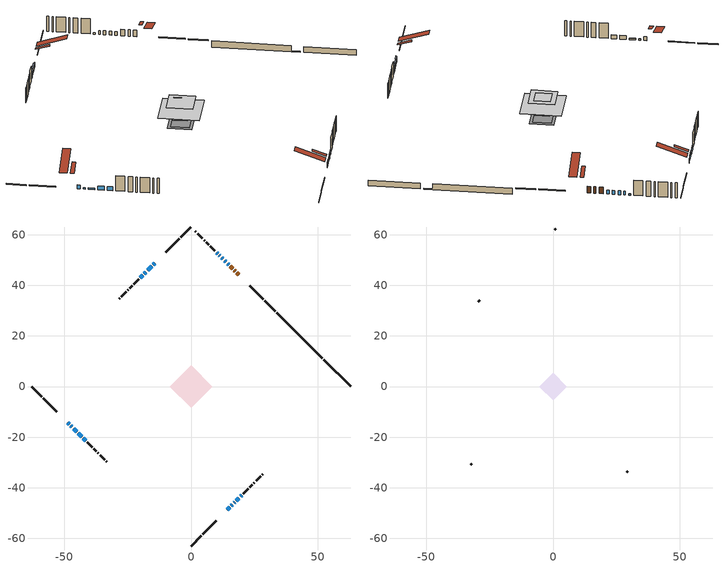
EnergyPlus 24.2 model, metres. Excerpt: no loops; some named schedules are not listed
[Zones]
conditioned space
 floor outside (Floor1 construction): -2.89,0 0,2.89 2.89,0 0,-2.89 z0.36
 floor adiabatic (AdiabaticFloorConstruction): -8.35,0 0,8.35 8.35,0 0,-8.35 z2.8
 floor foundation (Slab1 construction): -3.74,0 0,3.74 3.74,0 0,-3.74 z-1.49
 floor foundation (Slab1 construction 1): -4.86,0 0,4.86 4.86,0 0,-4.86 z-1.62
 wall outside (RimJoist1 construction): 0,-63.04 4.04,-59 / -63.04,0 -59,-4.04 / 0,63.04 -4.04,59 / 33.28,29.76 29.24,33.8 z0.36:0.66
 wall outside (RimJoist3 construction): 4.7,-58.34 10.03,-53.01 / -58.34,-4.7 -53.01,-10.03 / -4.7,58.34 -10.03,53.01 / 28.58,34.46 23.25,39.8 z0.36:0.66
 wall outside (AdiabaticWallConstruction 1): 18.88,44.16 18.17,44.87 / 17.52,45.53 17.09,45.95 / 16.44,46.6 15.6,47.44 z0.36:2.39
 wall outside (AdiabaticWallConstruction): -14.4,48.64 -14.9,48.14 / 14.94,48.1 14.44,48.61 / 13.78,49.26 13.27,49.77 / -19.09,43.95 -20.06,42.98 / -48.64,-14.4 -48.11,-14.93 / 17.03,-46.01 17.31,-45.74 / 12.62,50.43 12.11,50.93 / 11.45,51.59 11.14,51.91 / -44.51,-18.53 -43.27,-19.77 / -42.62,-20.43 -41.57,-21.48 z0.36:1.58; 14.4,-48.64 15.34,-47.7 z0.36:1.68; -15.55,47.49 -17.17,45.87 z0.36:1.73; -17.83,45.22 -18.44,44.6 z0.36:1.38; 15.99,-47.05 16.37,-46.67 z0.36:1.25; -47.46,-15.58 -47.08,-15.96 / 10.48,52.56 10.1,52.94 z0.36:0.74; -46.42,-16.62 -45.16,-17.88 z0.36:0.79; 17.96,-45.08 18.93,-44.11 / 19.59,-43.45 20.07,-42.97 z0.36:1.71
 wall outside (Wall1 construction): 20.73,-42.31 22.57,-40.47 / -40.91,-22.13 -39.07,-23.97 / -20.72,42.32 -22.56,40.48 / 9.45,53.6 7.61,55.44 z0.36:5.24
 wall outside (Wall3 construction): 23.23,-39.81 24.15,-38.89 / -38.41,-24.63 -37.49,-25.55 / -23.22,39.82 -24.14,38.9 / 6.95,56.09 6.02,57.02 z0.36:5.24
 wall outside (Wall4 construction): 24.81,-38.23 25.04,-38.01 / -36.83,-26.21 -36.6,-26.44 / -24.8,38.24 -25.03,38.02 / 5.37,57.67 5.14,57.9 z0.36:5.24
 wall outside (Wall5 construction): 25.69,-37.35 27.57,-35.47 / -35.95,-27.09 -34.07,-28.97 / -25.68,37.36 -27.56,35.48 / 4.48,58.56 2.61,60.43 z0.36:5.24
 wall outside (Wall6 construction): 28.23,-34.82 28.4,-34.64 / -33.41,-29.63 -33.24,-29.8 / -28.22,34.83 -28.39,34.65 / 1.95,61.09 1.77,61.27 z0.36:5.24
 wall foundation (FoundationWall1 construction): 63.04,0 52.48,10.56 z-1.49:0.26
 wall foundation (FoundationWall2 construction): 33.94,29.11,-1.62 33.94,29.11,0.36 50.04,13.01,0.36 50.04,13.01,-1.27 51.82,11.22,-1.27 51.82,11.22,-1.62
 window (WindowConstruction 12): -14.4,48.64 -14.9,48.14 z0.36:1.58
 window (WindowConstruction 4): 14.4,-48.64 15.34,-47.7 z0.36:1.68
 window (WindowConstruction 5): 14.94,48.1 14.44,48.61 z0.36:1.58
 window (WindowConstruction 6): -15.55,47.49 -17.17,45.87 z0.36:1.73
 window (WindowConstruction 7): -17.83,45.21 -18.44,44.6 z0.36:1.37
 window (WindowConstruction 14): 15.99,-47.05 16.37,-46.67 z0.36:1.25
 window (WindowConstruction 8): 13.78,49.26 13.27,49.77 z0.36:1.58
 window (WindowConstruction 9): -19.09,43.95 -20.06,42.98 z0.36:1.58
 window (WindowConstruction 10): -48.64,-14.4 -48.11,-14.93 z0.36:1.58
 window (WindowConstruction 13): 17.03,-46.01 17.3,-45.74 z0.36:1.58
 window (WindowConstruction 11): 12.62,50.43 12.11,50.93 z0.36:1.58
 window (WindowConstruction 15): -47.46,-15.58 -47.08,-15.96 z0.36:0.74
 window (WindowConstruction 16): -46.42,-16.62 -45.16,-17.88 z0.36:0.79
 window (WindowConstruction 17): 11.45,51.59 11.14,51.9 z0.36:1.58
 window (WindowConstruction 18): 10.48,52.56 10.1,52.94 z0.36:0.74
 window (WindowConstruction): 17.96,-45.08 18.93,-44.11 z0.36:1.71
 window (WindowConstruction 1): -44.51,-18.54 -43.27,-19.77 z0.36:1.58
 window (WindowConstruction 2): -42.62,-20.43 -41.57,-21.48 z0.36:1.58
 window (WindowConstruction 3): 19.59,-43.45 20.07,-42.97 z0.36:1.71
 door (Door): 18.88,44.17 18.17,44.87 z0.36:2.39
 door (Door 1): 17.51,45.53 17.09,45.95 z0.36:2.39
 door (Door 2): 16.44,46.61 15.6,47.44 z0.36:2.39
 ceiling adiabatic (AdiabaticFloorConstruction): 0,-8.35 8.35,0 0,8.35 -8.35,0 z2.8
 roof outside (Roof3 construction): 13.75,-49.3,5.24 10.86,-46.42,6.6 10.1,-47.17,6.6 12.99,-50.06,5.24; -49.3,-13.75,5.24 -46.42,-10.86,6.6 -47.17,-10.1,6.6 -50.06,-12.99,5.24; -13.75,49.3,5.24 -10.86,46.42,6.6 -10.1,47.17,6.6 -12.99,50.06,5.24; 19.53,43.51,5.24 16.65,40.63,6.6 17.41,39.87,6.6 20.29,42.75,5.24
attic - vented
 floor to conditioned space (Floor2 construction Reversed): -3.42,0 0,3.42 3.42,0 0,-3.42 z5.24; -5.39,0 0,5.39 5.39,0 0,-5.39 z5.24
 wall outside (Wall7 construction): 29.06,-33.98 29.52,-33.52 / -32.58,-30.46 -32.12,-30.92 / -29.05,33.99 -29.51,33.53 / 1.12,61.92 0.66,62.38 z0.36:5.24
 roof outside (Roof1 construction): 12.33,-50.71,5.24 6.11,-44.5,8.17 4.47,-46.13,8.17 10.69,-52.35,5.24; -50.71,-12.33,5.24 -44.5,-6.11,8.17 -46.13,-4.47,8.17 -52.35,-10.69,5.24; -12.33,50.71,5.24 -6.11,44.5,8.17 -4.47,46.13,8.17 -10.69,52.35,5.24; 20.95,42.09,5.24 14.73,35.88,8.17 16.37,34.24,8.17 22.59,40.45,5.24
shading: 15.55,-47.49 14.19,-48.85 14.4,-49.06 15.76,-47.7 z1.98; -17.38,45.66 -15.34,47.7 -15.55,47.91 -17.59,45.87 z2.03; -18.76,44.28 -17.5,45.54 -17.71,45.75 -18.97,44.49 z1.84; 16.7,-46.34 15.67,-47.37 15.88,-47.58 16.91,-46.56 z1.71; -20.28,42.77 -18.88,44.16 -19.09,44.37 -20.49,42.98 z1.88; -47.06,-15.98 -47.48,-15.56 -47.54,-15.63 -47.12,-16.05 z0.77; -45.14,-17.9 -46.45,-16.6 -46.49,-16.64 -45.19,-17.94 z0.82; 10.08,52.96 10.5,52.54 10.57,52.6 10.15,53.03 z0.77; 19.26,-43.78 17.64,-45.41 17.85,-45.62 19.47,-44 z2.17; 20.28,-42.76 19.38,-43.66 19.59,-43.88 20.5,-42.97 z2.01
[Building]
Building 1: Terrain=Suburbs
[Site:Location]
Saint John AP_NB: Latitude {deg}=45.32; Longitude {deg}=-65.89; Time Zone {hr}=-4; Elevation {m}=109; Keep Site Location Information=Yes
[Site:GroundTemperature:Shallow]
1.82357, -0.0370019, -0.186003, 0.696932, 4.24142, 7.7694, 10.828, 12.7655, 12.9301, 11.3543, 8.37368, 4.95392
[Site:WaterMainsTemperature]
Calculation Method=Schedule; Temperature Schedule=mains temperature schedule
[Material] Roughness=Rough; Thermal Absorptance=0.9
Name | Thickness {m} | Conductivity {W/m-K} | Density {kg/m3} | Specific Heat {J/kg-K} | Solar Absorptance | Visible Absorptance
asphalt or fiberglass shingles | 0.00635 | 0.162714 | 1121.4 | 1465.45 | 0.4 | 0.4
ceiling stud and cavity | 0.1397 | 0.0801386 | 65.682 | 1177.47 | 0.7 | 0.7
concrete 4.0 in. | 0.1016 | 1.803125 | 2242.8 | 837.4 | 0.7 | 0.7
concrete 8.0 in. | 0.2032 | 1.803125 | 2242.8 | 837.4 | 0.7 | 0.7
door material | 0.04445 | 0.0451087 | 512.64 | 1214.23 | 0.7 | 0.7
door material 1 | 0.04445 | 0.188738 | 512.64 | 1214.23 | 0.7 | 0.7
floor covering | 0.0127 | 0.0433444 | 54.468 | 1339.84 | 0.6 | 0.6
floor rigid ins; roof rigid ins; wall rigid ins | 0.051816 | 0.029427 | 32.04 | 1214.23 | 0.7 | 0.7
floor rigid ins 1; wall rigid ins 1 | 0.512978 | 0.029427 | 32.04 | 1214.23 | 0.7 | 0.7
floor stud and cavity | 0.1397 | 0.101429 | 92.3553 | 1139.71 | 0.7 | 0.7
floor stud and cavity 1 | 0.1397 | 1.75129 | 37.0049 | 1207.88 | 0.7 | 0.7
furniture material conditioned space 1 | 0.1524 | 0.115458 | 640.8 | 1214.23 | 0.6 | 0.6
gypsum board | 0.0127 | 0.160291 | 801 | 837.4 | 0.6 | 0.6
osb sheathing 0.5 in. | 0.0127 | 0.115458 | 512.64 | 1214.23 | 0.7 | 0.7
osb sheathing 0.75 in. | 0.01905 | 0.115458 | 512.64 | 1214.23 | 0.7 | 0.7
rim joist stud and cavity | 0.0508 | 0.177588 | 50.32683 | 1063.81 | 0.6 | 0.6
rim joist stud and cavity 1 | 0.0508 | 0.648972 | 50.32683 | 1063.81 | 0.6 | 0.6
roof stud and cavity | 0.2032 | 0.174114 | 78.34581 | 1123.46 | 0.7 | 0.7
slab rigid ins | 0.000517642 | 0.029427 | 32.04 | 1214.23 | 0.7 | 0.7
wall stud and cavity | 0.1397 | 0.113179 | 139.0536 | 1170.24 | 0.7 | 0.7
wall stud and cavity 1 | 0.1397 | 0.251076 | 139.0536 | 1170.24 | 0.7 | 0.7
wall stud and cavity 2 | 0.1397 | 0.128797 | 139.0536 | 1170.24 | 0.7 | 0.7
wall stud and cavity 3 | 0.1397 | 0.111119 | 139.0536 | 1170.24 | 0.7 | 0.7
wall stud and cavity 4 | 0.1397 | 0.31114 | 139.0536 | 1170.24 | 0.7 | 0.7
wall stud and cavity 5 | 0.0889 | 6.9971 | 50.32683 | 1063.81 | 0.6 | 0.6
wall stud and cavity 6 | 0.0889 | 0.380278 | 52.3479 | 1209.89 | 0.7 | 0.7
wall stud and cavity 7 | 0.0889 | 0.391764 | 83.0341 | 1211.67 | 0.7 | 0.7
wood siding | 0.0254 | 0.102417 | 544.68 | 1172.36 | 0.4 | 0.4
wood siding 1 | 0.00254 | 0.102417 | 544.68 | 1172.36 | 0.4 | 0.4
wood siding 2; wood siding 3; wood siding 4 | 0.0254 | 0.102417 | 544.68 | 1172.36 | 0.7 | 0.7
[WindowMaterial:SimpleGlazingSystem]
Name | U-Factor {W/m2-K} | Solar Heat Gain Coefficient
WindowMaterial | 2.24111 | 0.59
WindowMaterial 1 | 2.2729 | 0.5
WindowMaterial 10 | 2.75326 | 0.59
WindowMaterial 11 | 3.04398 | 0.52
WindowMaterial 12 | 3.01445 | 0.57
WindowMaterial 13 | 3.06442 | 0.52
WindowMaterial 2 | 2.31151 | 0.49
WindowMaterial 3 | 2.25189 | 0.59
WindowMaterial 4 | 2.32173 | 0.48
WindowMaterial 5 | 2.07361 | 0.59
WindowMaterial 6 | 2.322302 | 0.48
WindowMaterial 7 | 2.251327 | 0.59
WindowMaterial 8 | 2.24281 | 0.59
WindowMaterial 9 | 2.76405 | 0.62
[Construction]
AdiabaticFloorConstruction: floor stud and cavity 1, floor rigid ins 1, osb sheathing 0.75 in., floor covering
AdiabaticWallConstruction: wood siding 3, wall rigid ins 1, wall stud and cavity 6, gypsum board
AdiabaticWallConstruction 1: wood siding 4, wall rigid ins 1, wall stud and cavity 6, gypsum board
Door; Door 1: door material
Door 2: door material 1
Floor1 construction: floor stud and cavity, floor rigid ins, osb sheathing 0.75 in., floor covering
Floor2 construction Reversed: gypsum board, ceiling stud and cavity
FoundationWall1 construction; FoundationWall2 construction: concrete 8.0 in.
furniture construction conditioned space 1: furniture material conditioned space 1
PartitionWallConstruction: gypsum board, wall stud and cavity 7, gypsum board
RimJoist1 construction: wood siding 2, rim joist stud and cavity
RimJoist3 construction: wood siding 2, rim joist stud and cavity 1
Roof1 construction: asphalt or fiberglass shingles
Roof3 construction: asphalt or fiberglass shingles, roof rigid ins, osb sheathing 0.75 in., roof stud and cavity, gypsum board
Slab1 construction; Slab1 construction 1: slab rigid ins, concrete 4.0 in.
Wall1 construction: wood siding, osb sheathing 0.5 in., wall stud and cavity, gypsum board
Wall3 construction: wood siding, wall rigid ins, osb sheathing 0.5 in., wall stud and cavity 1, gypsum board
Wall4 construction: wood siding, osb sheathing 0.5 in., wall stud and cavity 2, gypsum board
Wall5 construction: wood siding, osb sheathing 0.5 in., wall stud and cavity 3, gypsum board
Wall6 construction: wood siding, wall rigid ins, osb sheathing 0.5 in., wall stud and cavity 4, gypsum board
Wall7 construction: wood siding 1, wall stud and cavity 5
WindowConstruction; WindowConstruction 3: WindowMaterial
WindowConstruction 1: WindowMaterial 1
WindowConstruction 10: WindowMaterial 8
WindowConstruction 11; WindowConstruction 4; WindowConstruction 8: WindowMaterial 3
WindowConstruction 12: WindowMaterial 9
WindowConstruction 13; WindowConstruction 14: WindowMaterial 10
WindowConstruction 15; WindowConstruction 18: WindowMaterial 11
WindowConstruction 16: WindowMaterial 12
WindowConstruction 17: WindowMaterial 13
WindowConstruction 2: WindowMaterial 2
WindowConstruction 5: WindowMaterial 4
WindowConstruction 6: WindowMaterial 5
WindowConstruction 7: WindowMaterial 6
WindowConstruction 9: WindowMaterial 7
[Zone] Multiplier=1; Part of Total Floor Area=Yes
Name | Volume {m3}
attic - vented | 38.7566
conditioned space | 547.9
[Space]
Name | Zone | Volume {m3}
attic - vented 1 | attic - vented | 38.7566
conditioned space 1 | conditioned space | 547.9
[ZoneInfiltration:EffectiveLeakageArea]
infil attic - vented 1: Zone or Space=attic - vented 1; Schedule=Always On Discrete; Effective Air Leakage Area {cm2}=2875.41; Stack Coefficient=0.000542904; Wind Coefficient=1.57428e-05
[ZoneMixing]
whole house fan mix: Zone or Space=attic - vented; Schedule=Always On Continuous; Design Flow Rate Calculation Method=Flow/Zone; Design Flow Rate {m3/s}=0; Source Zone or Space=conditioned space
[SurfaceProperty:ExposedFoundationPerimeter] Exposed Perimeter Calculation Method=TotalExposedPerimeter
Name | Total Exposed Perimeter {m}
Slab1 | 14.935
Slab1 1 | 25.298
[InternalMass] Zone or ZoneList=conditioned space; Space or SpaceList=conditioned space 1
Name | Construction | Surface Area {m2}
furniture mass conditioned space 1 | furniture construction conditioned space 1 | 92.5881
partition wall mass | PartitionWallConstruction | 231.47
[Lights]
interior lighting: Zone or ZoneList or Space or SpaceList=conditioned space 1; Schedule=interior lighting schedule; Design Level Calculation Method=LightingLevel; Lighting Level {W}=343.2; Return Air Fraction=0; Fraction Radiant=0.6; Fraction Visible=0.2; Fraction Replaceable=1
[People]
occupants: Zone or ZoneList or Space or SpaceList=conditioned space 1; Number of People Schedule=occupants schedule; Number of People Calculation Method=People; Number of People=3; Fraction Radiant=0.314171; Sensible Heat Fraction=0.56303; Activity Level Schedule=occupants activity schedule; Carbon Dioxide Generation Rate {m3/s-W}=0; Enable ASHRAE 55 Comfort Warnings=No; Mean Radiant Temperature Calculation Type=EnclosureAveraged
[ElectricEquipment] Zone or ZoneList or Space or SpaceList=conditioned space 1; Design Level Calculation Method=EquipmentLevel
Name | Schedule | Design Level {W} | Fraction Latent | Fraction Radiant | Fraction Lost
clothes dryer | clothes dryer schedule | 140.772 | 0.015 | 0.081 | 0.85
clothes washer | clothes washer schedule | 32.1985 | 0.03 | 0.162 | 0.7
cooking range | cooking range schedule | 215.147 | 0.08 | 0.432 | 0.2
dishwasher | dishwasher schedule | 66.8632 | 0.3 | 0.18 | 0.4
fridge | fridge schedule | 72.9452 | 0 | 0.6 | 0
mech vent house fan | mech vent house fan schedule | 0 | 0 | 0 | 1
mech vent house fan cfis | mech vent house fan cfis schedule | 0 | 0 | 0 | 0
misc plug loads | misc plug loads schedule | 494.7 | 0.045 | 0.513 | 0.1
whole house fan | Always On Discrete | 0 | 0 | 0 | 1
[OtherEquipment] Zone or ZoneList or Space or SpaceList=conditioned space 1; Design Level Calculation Method=EquipmentLevel
Name | Fuel Type | Schedule | Design Level {W} | Fraction Latent | Fraction Radiant | Fraction Lost
clothes dryer 1 | Electricity | clothes dryer schedule | 0 | 0.015 | 0.081 | 0.85
cooking range 1 | Electricity | cooking range schedule | 0 | 0.08 | 0.432 | 0.2
general water use latent | None | general water use schedule | 62.594 | 1 | 0 | 0
general water use sensible | None | general water use schedule | -61.6891 | 0 | 0.6 | 0
mech vent house fan latent load | None | Always On Discrete | 0 | 1 | 0 | 0
mech vent house fan sensible load | None | Always On Discrete | 0 | 0 | 0 | 0
water heater energy adjustment1 | Electricity | Always On Discrete | 0.01 | 0 | 0 | 1
[ZoneInfiltration:DesignFlowRate] Zone or ZoneList or Space or SpaceList=conditioned space 1; Schedule=Always On Discrete; Design Flow Rate Calculation Method=Flow/Zone; Design Flow Rate {m3/s}=0
infil flow; natural vent flow; whole house fan flow
[Foundation:Kiva] Initial Indoor Air Temperature {C}=18; Wall Depth Below Slab {m}=0.2032
Name | Wall Height Above Grade {m}
Foundation Kiva 1 | 0.259994
Foundation Kiva 2 | 0.359999
[Foundation:Kiva:Settings]
Soil Conductivity {W/m-K}=0.849921; Soil Density {kg/m3}=1842.3; Soil Specific Heat {J/kg-K}=418.7; Ground Solar Absorptivity=0.9; Ground Thermal Absorptivity=0.9; Ground Surface Roughness {m}=0.03; Far-Field Width {m}=40; Deep-Ground Boundary Condition=ZeroFlux; Deep-Ground Depth {m}=40; Minimum Cell Dimension {m}=0.2; Maximum Cell Growth Coefficient=3; Simulation Timestep=Timestep
[Exterior:Lights]
exterior lighting: Schedule=exterior lighting schedule; Design Level {W}=75.6
[Schedule:Constant]
Name | Hourly Value
Always On Continuous; mech vent house fan schedule; mech vent house fan cfis schedule; Always On Discrete | 1
occupants activity schedule | 117.228
fridge schedule | 0
[Schedule:Week:Daily]
interior lighting schedule Week Rule - Jan1-Jan27: interior lighting schedule day, interior lighting schedule day, interior lighting schedule day, interior lighting schedule day, interior lighting schedule day, interior lighting schedule day, interior lighting schedule day, interior lighting schedule default day, interior lighting schedule default day, interior lighting schedule default day, interior lighting schedule default day, interior lighting schedule default day
interior lighting schedule Week Rule - Jan28-Feb3: interior lighting schedule day, interior lighting schedule day, interior lighting schedule day, interior lighting schedule day, interior lighting schedule day 1, interior lighting schedule day 1, interior lighting schedule day 1, interior lighting schedule default day, interior lighting schedule default day, interior lighting schedule default day, interior lighting schedule default day, interior lighting schedule default day
interior lighting schedule Week Rule - Feb4-Feb24: interior lighting schedule day 1, interior lighting schedule day 1, interior lighting schedule day 1, interior lighting schedule day 1, interior lighting schedule day 1, interior lighting schedule day 1, interior lighting schedule day 1, interior lighting schedule default day, interior lighting schedule default day, interior lighting schedule default day, interior lighting schedule default day, interior lighting schedule default day
interior lighting schedule Week Rule - Feb25-Mar3: interior lighting schedule day 1, interior lighting schedule day 1, interior lighting schedule day 1, interior lighting schedule day 1, interior lighting schedule day 2, interior lighting schedule day 2, interior lighting schedule day 2, interior lighting schedule default day, interior lighting schedule default day, interior lighting schedule default day, interior lighting schedule default day, interior lighting schedule default day
interior lighting schedule Week Rule - Mar4-Mar31: interior lighting schedule day 2, interior lighting schedule day 2, interior lighting schedule day 2, interior lighting schedule day 2, interior lighting schedule day 2, interior lighting schedule day 2, interior lighting schedule day 2, interior lighting schedule default day, interior lighting schedule default day, interior lighting schedule default day, interior lighting schedule default day, interior lighting schedule default day
interior lighting schedule Week Rule - Apr1-Apr28: interior lighting schedule day 3, interior lighting schedule day 3, interior lighting schedule day 3, interior lighting schedule day 3, interior lighting schedule day 3, interior lighting schedule day 3, interior lighting schedule day 3, interior lighting schedule default day, interior lighting schedule default day, interior lighting schedule default day, interior lighting schedule default day, interior lighting schedule default day
interior lighting schedule Week Rule - Apr29-May5: interior lighting schedule day 3, interior lighting schedule day 3, interior lighting schedule day 4, interior lighting schedule day 4, interior lighting schedule day 4, interior lighting schedule day 4, interior lighting schedule day 4, interior lighting schedule default day, interior lighting schedule default day, interior lighting schedule default day, interior lighting schedule default day, interior lighting schedule default day
interior lighting schedule Week Rule - May6-May26: interior lighting schedule day 4, interior lighting schedule day 4, interior lighting schedule day 4, interior lighting schedule day 4, interior lighting schedule day 4, interior lighting schedule day 4, interior lighting schedule day 4, interior lighting schedule default day, interior lighting schedule default day, interior lighting schedule default day, interior lighting schedule default day, interior lighting schedule default day
interior lighting schedule Week Rule - May27-Jun2: interior lighting schedule day 4, interior lighting schedule day 4, interior lighting schedule day 4, interior lighting schedule day 4, interior lighting schedule day 4, interior lighting schedule day 5, interior lighting schedule day 5, interior lighting schedule default day, interior lighting schedule default day, interior lighting schedule default day, interior lighting schedule default day, interior lighting schedule default day
interior lighting schedule Week Rule - Jun3-Jun30: interior lighting schedule day 5, interior lighting schedule day 5, interior lighting schedule day 5, interior lighting schedule day 5, interior lighting schedule day 5, interior lighting schedule day 5, interior lighting schedule day 5, interior lighting schedule default day, interior lighting schedule default day, interior lighting schedule default day, interior lighting schedule default day, interior lighting schedule default day
interior lighting schedule Week Rule - Jul1-Jul28: interior lighting schedule day 6, interior lighting schedule day 6, interior lighting schedule day 6, interior lighting schedule day 6, interior lighting schedule day 6, interior lighting schedule day 6, interior lighting schedule day 6, interior lighting schedule default day, interior lighting schedule default day, interior lighting schedule default day, interior lighting schedule default day, interior lighting schedule default day
interior lighting schedule Week Rule - Jul29-Aug4: interior lighting schedule day 6, interior lighting schedule day 6, interior lighting schedule day 6, interior lighting schedule day 7, interior lighting schedule day 7, interior lighting schedule day 7, interior lighting schedule day 7, interior lighting schedule default day, interior lighting schedule default day, interior lighting schedule default day, interior lighting schedule default day, interior lighting schedule default day
interior lighting schedule Week Rule - Aug5-Aug25: interior lighting schedule day 7, interior lighting schedule day 7, interior lighting schedule day 7, interior lighting schedule day 7, interior lighting schedule day 7, interior lighting schedule day 7, interior lighting schedule day 7, interior lighting schedule default day, interior lighting schedule default day, interior lighting schedule default day, interior lighting schedule default day, interior lighting schedule default day
interior lighting schedule Week Rule - Aug26-Sep1: interior lighting schedule day 7, interior lighting schedule day 7, interior lighting schedule day 7, interior lighting schedule day 7, interior lighting schedule day 7, interior lighting schedule day 7, interior lighting schedule day 8, interior lighting schedule default day, interior lighting schedule default day, interior lighting schedule default day, interior lighting schedule default day, interior lighting schedule default day
interior lighting schedule Week Rule - Sep2-Sep29: interior lighting schedule day 8, interior lighting schedule day 8, interior lighting schedule day 8, interior lighting schedule day 8, interior lighting schedule day 8, interior lighting schedule day 8, interior lighting schedule day 8, interior lighting schedule default day, interior lighting schedule default day, interior lighting schedule default day, interior lighting schedule default day, interior lighting schedule default day
interior lighting schedule Week Rule - Sep30-Oct6: interior lighting schedule day 8, interior lighting schedule day 9, interior lighting schedule day 9, interior lighting schedule day 9, interior lighting schedule day 9, interior lighting schedule day 9, interior lighting schedule day 9, interior lighting schedule default day, interior lighting schedule default day, interior lighting schedule default day, interior lighting schedule default day, interior lighting schedule default day
interior lighting schedule Week Rule - Oct7-Oct27: interior lighting schedule day 9, interior lighting schedule day 9, interior lighting schedule day 9, interior lighting schedule day 9, interior lighting schedule day 9, interior lighting schedule day 9, interior lighting schedule day 9, interior lighting schedule default day, interior lighting schedule default day, interior lighting schedule default day, interior lighting schedule default day, interior lighting schedule default day
interior lighting schedule Week Rule - Oct28-Nov3: interior lighting schedule day 9, interior lighting schedule day 9, interior lighting schedule day 9, interior lighting schedule day 9, interior lighting schedule day 10, interior lighting schedule day 10, interior lighting schedule day 10, interior lighting schedule default day, interior lighting schedule default day, interior lighting schedule default day, interior lighting schedule default day, interior lighting schedule default day
interior lighting schedule Week Rule - Nov4-Nov24: interior lighting schedule day 10, interior lighting schedule day 10, interior lighting schedule day 10, interior lighting schedule day 10, interior lighting schedule day 10, interior lighting schedule day 10, interior lighting schedule day 10, interior lighting schedule default day, interior lighting schedule default day, interior lighting schedule default day, interior lighting schedule default day, interior lighting schedule default day
interior lighting schedule Week Rule - Nov25-Dec1: interior lighting schedule day 10, interior lighting schedule day 10, interior lighting schedule day 10, interior lighting schedule day 10, interior lighting schedule day 10, interior lighting schedule day 10, interior lighting schedule day 11, interior lighting schedule default day, interior lighting schedule default day, interior lighting schedule default day, interior lighting schedule default day, interior lighting schedule default day
interior lighting schedule Week Rule - Dec2-Dec31: interior lighting schedule day 11, interior lighting schedule day 11, interior lighting schedule day 11, interior lighting schedule day 11, interior lighting schedule day 11, interior lighting schedule day 11, interior lighting schedule day 11, interior lighting schedule default day, interior lighting schedule default day, interior lighting schedule default day, interior lighting schedule default day, interior lighting schedule default day
occupants schedule Week Rule - Jan1-Dec31: occupants schedule day, occupants schedule day, occupants schedule day, occupants schedule day, occupants schedule day, occupants schedule day, occupants schedule day, occupants schedule default day, occupants schedule default day, occupants schedule default day, occupants schedule default day, occupants schedule default day
clothes dryer schedule Week Rule - Jan1-Dec31: clothes dryer schedule day, clothes dryer schedule day, clothes dryer schedule day, clothes dryer schedule day, clothes dryer schedule day, clothes dryer schedule day, clothes dryer schedule day, clothes dryer schedule default day, clothes dryer schedule default day, clothes dryer schedule default day, clothes dryer schedule default day, clothes dryer schedule default day
clothes washer schedule Week Rule - Jan1-Dec31: clothes washer schedule day, clothes washer schedule day, clothes washer schedule day, clothes washer schedule day, clothes washer schedule day, clothes washer schedule day, clothes washer schedule day, clothes washer schedule default day, clothes washer schedule default day, clothes washer schedule default day, clothes washer schedule default day, clothes washer schedule default day
cooking range schedule Week Rule - Jan1-Dec31: cooking range schedule day, cooking range schedule day, cooking range schedule day, cooking range schedule day, cooking range schedule day, cooking range schedule day, cooking range schedule day, cooking range schedule default day, cooking range schedule default day, cooking range schedule default day, cooking range schedule default day, cooking range schedule default day
dishwasher schedule Week Rule - Jan1-Dec31: dishwasher schedule day, dishwasher schedule day, dishwasher schedule day, dishwasher schedule day, dishwasher schedule day, dishwasher schedule day, dishwasher schedule day, dishwasher schedule default day, dishwasher schedule default day, dishwasher schedule default day, dishwasher schedule default day, dishwasher schedule default day
misc plug loads schedule Week Rule - Jan1-Dec31: misc plug loads schedule day, misc plug loads schedule day, misc plug loads schedule day, misc plug loads schedule day, misc plug loads schedule day, misc plug loads schedule day, misc plug loads schedule day, misc plug loads schedule default day, misc plug loads schedule default day, misc plug loads schedule default day, misc plug loads schedule default day, misc plug loads schedule default day
general water use schedule Week Rule - Jan1-Dec31: general water use schedule day, general water use schedule day, general water use schedule day, general water use schedule day, general water use schedule day, general water use schedule day, general water use schedule day, general water use schedule default day, general water use schedule default day, general water use schedule default day, general water use schedule default day, general water use schedule default day
exterior lighting schedule Week Rule - Jan1-Jan27: exterior lighting schedule day, exterior lighting schedule day, exterior lighting schedule day, exterior lighting schedule day, exterior lighting schedule day, exterior lighting schedule day, exterior lighting schedule day, exterior lighting schedule default day, exterior lighting schedule default day, exterior lighting schedule default day, exterior lighting schedule default day, exterior lighting schedule default day
exterior lighting schedule Week Rule - Jan28-Feb3: exterior lighting schedule day, exterior lighting schedule day, exterior lighting schedule day, exterior lighting schedule day, exterior lighting schedule day 1, exterior lighting schedule day 1, exterior lighting schedule day 1, exterior lighting schedule default day, exterior lighting schedule default day, exterior lighting schedule default day, exterior lighting schedule default day, exterior lighting schedule default day
exterior lighting schedule Week Rule - Feb4-Feb24: exterior lighting schedule day 1, exterior lighting schedule day 1, exterior lighting schedule day 1, exterior lighting schedule day 1, exterior lighting schedule day 1, exterior lighting schedule day 1, exterior lighting schedule day 1, exterior lighting schedule default day, exterior lighting schedule default day, exterior lighting schedule default day, exterior lighting schedule default day, exterior lighting schedule default day
exterior lighting schedule Week Rule - Feb25-Mar3: exterior lighting schedule day 1, exterior lighting schedule day 1, exterior lighting schedule day 1, exterior lighting schedule day 1, exterior lighting schedule day 2, exterior lighting schedule day 2, exterior lighting schedule day 2, exterior lighting schedule default day, exterior lighting schedule default day, exterior lighting schedule default day, exterior lighting schedule default day, exterior lighting schedule default day
exterior lighting schedule Week Rule - Mar4-Mar31: exterior lighting schedule day 2, exterior lighting schedule day 2, exterior lighting schedule day 2, exterior lighting schedule day 2, exterior lighting schedule day 2, exterior lighting schedule day 2, exterior lighting schedule day 2, exterior lighting schedule default day, exterior lighting schedule default day, exterior lighting schedule default day, exterior lighting schedule default day, exterior lighting schedule default day
exterior lighting schedule Week Rule - Apr1-Apr28: exterior lighting schedule day 3, exterior lighting schedule day 3, exterior lighting schedule day 3, exterior lighting schedule day 3, exterior lighting schedule day 3, exterior lighting schedule day 3, exterior lighting schedule day 3, exterior lighting schedule default day, exterior lighting schedule default day, exterior lighting schedule default day, exterior lighting schedule default day, exterior lighting schedule default day
exterior lighting schedule Week Rule - Apr29-May5: exterior lighting schedule day 3, exterior lighting schedule day 3, exterior lighting schedule day 4, exterior lighting schedule day 4, exterior lighting schedule day 4, exterior lighting schedule day 4, exterior lighting schedule day 4, exterior lighting schedule default day, exterior lighting schedule default day, exterior lighting schedule default day, exterior lighting schedule default day, exterior lighting schedule default day
exterior lighting schedule Week Rule - May6-May26: exterior lighting schedule day 4, exterior lighting schedule day 4, exterior lighting schedule day 4, exterior lighting schedule day 4, exterior lighting schedule day 4, exterior lighting schedule day 4, exterior lighting schedule day 4, exterior lighting schedule default day, exterior lighting schedule default day, exterior lighting schedule default day, exterior lighting schedule default day, exterior lighting schedule default day
exterior lighting schedule Week Rule - May27-Jun2: exterior lighting schedule day 4, exterior lighting schedule day 4, exterior lighting schedule day 4, exterior lighting schedule day 4, exterior lighting schedule day 4, exterior lighting schedule day 5, exterior lighting schedule day 5, exterior lighting schedule default day, exterior lighting schedule default day, exterior lighting schedule default day, exterior lighting schedule default day, exterior lighting schedule default day
exterior lighting schedule Week Rule - Jun3-Jun30: exterior lighting schedule day 5, exterior lighting schedule day 5, exterior lighting schedule day 5, exterior lighting schedule day 5, exterior lighting schedule day 5, exterior lighting schedule day 5, exterior lighting schedule day 5, exterior lighting schedule default day, exterior lighting schedule default day, exterior lighting schedule default day, exterior lighting schedule default day, exterior lighting schedule default day
exterior lighting schedule Week Rule - Jul1-Jul28: exterior lighting schedule day 6, exterior lighting schedule day 6, exterior lighting schedule day 6, exterior lighting schedule day 6, exterior lighting schedule day 6, exterior lighting schedule day 6, exterior lighting schedule day 6, exterior lighting schedule default day, exterior lighting schedule default day, exterior lighting schedule default day, exterior lighting schedule default day, exterior lighting schedule default day
exterior lighting schedule Week Rule - Jul29-Aug4: exterior lighting schedule day 6, exterior lighting schedule day 6, exterior lighting schedule day 6, exterior lighting schedule day 7, exterior lighting schedule day 7, exterior lighting schedule day 7, exterior lighting schedule day 7, exterior lighting schedule default day, exterior lighting schedule default day, exterior lighting schedule default day, exterior lighting schedule default day, exterior lighting schedule default day
[Schedule:Year]
interior lighting schedule: interior lighting schedule Week Rule - Jan1-Jan27, 1, 1, 1, 27, interior lighting schedule Week Rule - Jan28-Feb3, 1, 28, 2, 3, interior lighting schedule Week Rule - Feb4-Feb24, 2, 4, 2, 24, interior lighting schedule Week Rule - Feb25-Mar3, 2, 25, 3, 3, interior lighting schedule Week Rule - Mar4-Mar31, 3, 4, 3, 31, interior lighting schedule Week Rule - Apr1-Apr28, 4, 1, 4, 28, interior lighting schedule Week Rule - Apr29-May5, 4, 29, 5, 5, interior lighting schedule Week Rule - May6-May26, 5, 6, 5, 26, interior lighting schedule Week Rule - May27-Jun2, 5, 27, 6, 2, interior lighting schedule Week Rule - Jun3-Jun30, 6, 3, 6, 30, interior lighting schedule Week Rule - Jul1-Jul28, 7, 1, 7, 28, interior lighting schedule Week Rule - Jul29-Aug4, 7, 29, 8, 4, interior lighting schedule Week Rule - Aug5-Aug25, 8, 5, 8, 25, interior lighting schedule Week Rule - Aug26-Sep1, 8, 26, 9, 1, interior lighting schedule Week Rule - Sep2-Sep29, 9, 2, 9, 29, interior lighting schedule Week Rule - Sep30-Oct6, 9, 30, 10, 6, interior lighting schedule Week Rule - Oct7-Oct27, 10, 7, 10, 27, interior lighting schedule Week Rule - Oct28-Nov3, 10, 28, 11, 3, interior lighting schedule Week Rule - Nov4-Nov24, 11, 4, 11, 24, interior lighting schedule Week Rule - Nov25-Dec1, 11, 25, 12, 1, interior lighting schedule Week Rule - Dec2-Dec31, 12, 2, 12, 31
occupants schedule: occupants schedule Week Rule - Jan1-Dec31, 1, 1, 12, 31
clothes dryer schedule: clothes dryer schedule Week Rule - Jan1-Dec31, 1, 1, 12, 31
clothes washer schedule: clothes washer schedule Week Rule - Jan1-Dec31, 1, 1, 12, 31
cooking range schedule: cooking range schedule Week Rule - Jan1-Dec31, 1, 1, 12, 31
dishwasher schedule: dishwasher schedule Week Rule - Jan1-Dec31, 1, 1, 12, 31
misc plug loads schedule: misc plug loads schedule Week Rule - Jan1-Dec31, 1, 1, 12, 31
general water use schedule: general water use schedule Week Rule - Jan1-Dec31, 1, 1, 12, 31
exterior lighting schedule: exterior lighting schedule Week Rule - Jan1-Jan27, 1, 1, 1, 27, exterior lighting schedule Week Rule - Jan28-Feb3, 1, 28, 2, 3, exterior lighting schedule Week Rule - Feb4-Feb24, 2, 4, 2, 24, exterior lighting schedule Week Rule - Feb25-Mar3, 2, 25, 3, 3, exterior lighting schedule Week Rule - Mar4-Mar31, 3, 4, 3, 31, exterior lighting schedule Week Rule - Apr1-Apr28, 4, 1, 4, 28, exterior lighting schedule Week Rule - Apr29-May5, 4, 29, 5, 5, exterior lighting schedule Week Rule - May6-May26, 5, 6, 5, 26, exterior lighting schedule Week Rule - May27-Jun2, 5, 27, 6, 2, exterior lighting schedule Week Rule - Jun3-Jun30, 6, 3, 6, 30, exterior lighting schedule Week Rule - Jul1-Jul28, 7, 1, 7, 28, exterior lighting schedule Week Rule - Jul29-Aug4, 7, 29, 8, 4, exterior lighting schedule Week Rule - Aug5-Aug25, 8, 5, 8, 25, exterior lighting schedule Week Rule - Aug26-Sep1, 8, 26, 9, 1, exterior lighting schedule Week Rule - Sep2-Sep29, 9, 2, 9, 29, exterior lighting schedule Week Rule - Sep30-Oct6, 9, 30, 10, 6, exterior lighting schedule Week Rule - Oct7-Oct27, 10, 7, 10, 27, exterior lighting schedule Week Rule - Oct28-Nov3, 10, 28, 11, 3, exterior lighting schedule Week Rule - Nov4-Nov24, 11, 4, 11, 24, exterior lighting schedule Week Rule - Nov25-Dec1, 11, 25, 12, 1, exterior lighting schedule Week Rule - Dec2-Dec31, 12, 2, 12, 31
[Schedule:Compact]
mains temperature schedule: Through: 01/01, For: AllDays, Until: 24:00, 6.42222, Through: 01/02, For: AllDays, Until: 24:00, 6.36056, Through: 01/03, For: AllDays, Until: 24:00, 6.3, Through: 01/04, For: AllDays, Until: 24:00, 6.24056, Through: 01/05, For: AllDays, Until: 24:00, 6.18167, Through: 01/06, For: AllDays, Until: 24:00, 6.12389, Through: 01/07, For: AllDays, Until: 24:00, 6.06722, Through: 01/08, For: AllDays, Until: 24:00, 6.01167, Through: 01/09, For: AllDays, Until: 24:00, 5.95722, Through: 01/10, For: AllDays, Until: 24:00, 5.90389, Through: 01/11, For: AllDays, Until: 24:00, 5.85111, Through: 01/12, For: AllDays, Until: 24:00, 5.8, Through: 01/13, For: AllDays, Until: 24:00, 5.74944, Through: 01/14, For: AllDays, Until: 24:00, 5.70056, Through: 01/15, For: AllDays, Until: 24:00, 5.65278, Through: 01/16, For: AllDays, Until: 24:00, 5.60556, Through: 01/17, For: AllDays, Until: 24:00, 5.56, Through: 01/18, For: AllDays, Until: 24:00, 5.51556, Through: 01/19, For: AllDays, Until: 24:00, 5.47222, Through: 01/20, For: AllDays, Until: 24:00, 5.43, Through: 01/21, For: AllDays, Until: 24:00, 5.38944, Through: 01/22, For: AllDays, Until: 24:00, 5.34944, Through: 01/23, For: AllDays, Until: 24:00, 5.31111, Through: 01/24, For: AllDays, Until: 24:00, 5.27389, Through: 01/25, For: AllDays, Until: 24:00, 5.23833, Through: 01/26, For: AllDays, Until: 24:00, 5.20333, Through: 01/27, For: AllDays, Until: 24:00, 5.17, Through: 01/28, For: AllDays, Until: 24:00, 5.13833, Through: 01/29, For: AllDays, Until: 24:00, 5.10722, Through: 01/30, For: AllDays, Until: 24:00, 5.07833, Through: 01/31, For: AllDays, Until: 24:00, 5.05, Through: 02/01, For: AllDays, Until: 24:00, 5.02333, Through: 02/02, For: AllDays, Until: 24:00, 4.99778, Through: 02/03, For: AllDays, Until: 24:00, 4.97389, Through: 02/04, For: AllDays, Until: 24:00, 4.95111, Through: 02/05, For: AllDays, Until: 24:00, 4.92944, Through: 02/06, For: AllDays, Until: 24:00, 4.90944, Through: 02/07, For: AllDays, Until: 24:00, 4.89111, Through: 02/08, For: AllDays, Until: 24:00, 4.87389, Through: 02/09, For: AllDays, Until: 24:00, 4.85778, Through: 02/10, For: AllDays, Until: 24:00, 4.84333, Through: 02/11, For: AllDays, Until: 24:00, 4.83, Through: 02/12, For: AllDays, Until: 24:00, 4.81833, Through: 02/13, For: AllDays, Until: 24:00, 4.80833, Through: 02/14, For: AllDays, Until: 24:00, 4.79944, Through: 02/15, For: AllDays, Until: 24:00, 4.79167, Through: 02/16, For: AllDays, Until: 24:00, 4.78556, Through: 02/17, For: AllDays, Until: 24:00, 4.78111, Through: 02/18, For: AllDays, Until: 24:00, 4.77778, Through: 02/19, For: AllDays, Until: 24:00, 4.77556, Through: 02/20, For: AllDays, Until: 24:00, 4.775, Through: 02/21, For: AllDays, Until: 24:00, 4.77611, Through: 02/22, For: AllDays, Until: 24:00, 4.77833, Through: 02/23, For: AllDays, Until: 24:00, 4.78222, Through: 02/24, For: AllDays, Until: 24:00, 4.78778, Through: 02/25, For: AllDays, Until: 24:00, 4.79389, Through: 02/26, For: AllDays, Until: 24:00, 4.80222, Through: 02/27, For: AllDays, Until: 24:00, 4.81167, Through: 02/28, For: AllDays, Until: 24:00, 4.82222, Through: 03/01, For: AllDays, Until: 24:00, 4.83444, Through: 03/02, For: AllDays, Until: 24:00, 4.84833, Through: 03/03, For: AllDays, Until: 24:00, 4.86278, Through: 03/04, For: AllDays, Until: 24:00, 4.87944, Through: 03/05, For: AllDays, Until: 24:00, 4.89722, Through: 03/06, For: AllDays, Until: 24:00, 4.91611, Through: 03/07, For: AllDays, Until: 24:00, 4.93667, Through: 03/08, For: AllDays, Until: 24:00, 4.95833, Through: 03/09, For: AllDays, Until: 24:00, 4.98167, Through: 03/10, For: AllDays, Until: 24:00, 5.00611, Through: 03/11, For: AllDays, Until: 24:00, 5.03222, Through: 03/12, For: AllDays, Until: 24:00, 5.05944, Through: 03/13, For: AllDays, Until: 24:00, 5.08778, Through: 03/14, For: AllDays, Until: 24:00, 5.11778, Through: 03/15, For: AllDays, Until: 24:00, 5.14889, Through: 03/16, For: AllDays, Until: 24:00, 5.18167, Through: 03/17, For: AllDays, Until: 24:00, 5.21556, Through: 03/18, For: AllDays, Until: 24:00, 5.25056, Through: 03/19, For: AllDays, Until: 24:00, 5.28667, Through: 03/20, For: AllDays, Until: 24:00, 5.32444, Through: 03/21, For: AllDays, Until: 24:00, 5.36333, Through: 03/22, For: AllDays, Until: 24:00, 5.40333, Through: 03/23, For: AllDays, Until: 24:00, 5.44444, Through: 03/24, For: AllDays, Until: 24:00, 5.48722, Through: 03/25, For: AllDays, Until: 24:00, 5.53056, Through: 03/26, For: AllDays, Until: 24:00, 5.57556, Through: 03/27, For: AllDays, Until: 24:00, 5.62167, Through: 03/28, For: AllDays, Until: 24:00, 5.66889, Through: 03/29, For: AllDays, Until: 24:00, 5.71722, Through: 03/30, For: AllDays, Until: 24:00, 5.76667, Through: 03/31, For: AllDays, Until: 24:00, 5.81722, Through: 04/01, For: AllDays, Until: 24:00, 5.86889, Through: 04/02, For: AllDays, Until: 24:00, 5.92222, Through: 04/03, For: AllDays, Until: 24:00, 5.97611, Through: 04/04, For: AllDays, Until: 24:00, 6.03056, Through: 04/05, For: AllDays, Until: 24:00, 6.08667, Through: 04/06, For: AllDays, Until: 24:00, 6.14389, Through: 04/07, For: AllDays, Until: 24:00, 6.20167, Through: 04/08, For: AllDays, Until: 24:00, 6.26056, Through: 04/09, For: AllDays, Until: 24:00, 6.32056, Through: 04/10, For: AllDays, Until: 24:00, 6.38167, Through: 04/11, For: AllDays, Until: 24:00, 6.44333, Through: 04/12, For: AllDays, Until: 24:00, 6.50611, Through: 04/13, For: AllDays, Until: 24:00, 6.57, Through: 04/14, For: AllDays, Until: 24:00, 6.63444, Through: 04/15, For: AllDays, Until: 24:00, 6.7, Through: 04/16, For: AllDays, Until: 24:00, 6.76611, Through: 04/17, For: AllDays, Until: 24:00, 6.83333, Through: 04/18, For: AllDays, Until: 24:00, 6.90111, Through: 04/19, For: AllDays, Until: 24:00, 6.97, Through: 04/20, For: AllDays, Until: 24:00, 7.03944, Through: 04/21, For: AllDays, Until: 24:00, 7.10944, Through: 04/22, For: AllDays, Until: 24:00, 7.18056, Through: 04/23, For: AllDays, Until: 24:00, 7.25167, Through: 04/24, For: AllDays, Until: 24:00, 7.32389, Through: 04/25, For: AllDays, Until: 24:00, 7.39722, Through: 04/26, For: AllDays, Until: 24:00, 7.47056, Through: 04/27, For: AllDays, Until: 24:00, 7.545, Through: 04/28, For: AllDays, Until: 24:00, 7.61944, Through: 04/29, For: AllDays, Until: 24:00, 7.695, Through: 04/30, For: AllDays, Until: 24:00, 7.77056, Through: 05/01, For: AllDays, Until: 24:00, 7.84722, Through: 05/02, For: AllDays, Until: 24:00, 7.92389, Through: 05/03, For: AllDays, Until: 24:00, 8.00111, Through: 05/04, For: AllDays, Until: 24:00, 8.07944, Through: 05/05, For: AllDays, Until: 24:00, 8.15722, Through: 05/06, For: AllDays, Until: 24:00, 8.23611, Through: 05/07, For: AllDays, Until: 24:00, 8.315, Through: 05/08, For: AllDays, Until: 24:00, 8.39444, Through: 05/09, For: AllDays, Until: 24:00, 8.47444, Through: 05/10, For: AllDays, Until: 24:00, 8.55444, Through: 05/11, For: AllDays, Until: 24:00, 8.635, Through: 05/12, For: AllDays, Until: 24:00, 8.71556, Through: 05/13, For: AllDays, Until: 24:00, 8.79611, Through: 05/14, For: AllDays, Until: 24:00, 8.87722, Through: 05/15, For: AllDays, Until: 24:00, 8.95889, Through: 05/16, For: AllDays, Until: 24:00, 9.04, Through: 05/17, For: AllDays, Until: 24:00, 9.12167, Through: 05/18, For: AllDays, Until: 24:00, 9.20333, Through: 05/19, For: AllDays, Until: 24:00, 9.28556, Through: 05/20, For: AllDays, Until: 24:00, 9.36722, Through: 05/21, For: AllDays, Until: 24:00, 9.44944, Through: 05/22, For: AllDays, Until: 24:00, 9.53111, Through: 05/23, For: AllDays, Until: 24:00, 9.61333, Through: 05/24, For: AllDays, Until: 24:00, 9.695, Through: 05/25, For: AllDays, Until: 24:00, 9.77722, Through: 05/26, For: AllDays, Until: 24:00, 9.85889, Through: 05/27, For: AllDays, Until: 24:00, 9.94056, Through: 05/28, For: AllDays, Until: 24:00, 10.0222, Through: 05/29, For: AllDays, Until: 24:00, 10.1039, Through: 05/30, For: AllDays, Until: 24:00, 10.185, Through: 05/31, For: AllDays, Until: 24:00, 10.2661, Through: 06/01, For: AllDays, Until: 24:00, 10.3472, Through: 06/02, For: AllDays, Until: 24:00, 10.4278, Through: 06/03, For: AllDays, Until: 24:00, 10.5083, Through: 06/04, For: AllDays, Until: 24:00, 10.5883, Through: 06/05, For: AllDays, Until: 24:00, 10.6683, Through: 06/06, For: AllDays, Until: 24:00, 10.7478, Through: 06/07, For: AllDays, Until: 24:00, 10.8267, Through: 06/08, For: AllDays, Until: 24:00, 10.9056, Through: 06/09, For: AllDays, Until: 24:00, 10.9839, Through: 06/10, For: AllDays, Until: 24:00, 11.0617, Through: 06/11, For: AllDays, Until: 24:00, 11.1394, Through: 06/12, For: AllDays, Until: 24:00, 11.2161, Through: 06/13, For: AllDays, Until: 24:00, 11.2928, Through: 06/14, For: AllDays, Until: 24:00, 11.3689, Through: 06/15, For: AllDays, Until: 24:00, 11.4444, Through: 06/16, For: AllDays, Until: 24:00, 11.5189, Through: 06/17, For: AllDays, Until: 24:00, 11.5933, Through: 06/18, For: AllDays, Until: 24:00, 11.6672, Through: 06/19, For: AllDays, Until: 24:00, 11.74, Through: 06/20, For: AllDays, Until: 24:00, 11.8128, Through: 06/21, For: AllDays, Until: 24:00, 11.8844, Through: 06/22, For: AllDays, Until: 24:00, 11.9556, Through: 06/23, For: AllDays, Until: 24:00, 12.0256, Through: 06/24, For: AllDays, Until: 24:00, 12.095, Through: 06/25, For: AllDays, Until: 24:00, 12.1639, Through: 06/26, For: AllDays, Until: 24:00, 12.2322, Through: 06/27, For: AllDays, Until: 24:00, 12.2994, Through: 06/28, For: AllDays, Until: 24:00, 12.3656, Through: 06/29, For: AllDays, Until: 24:00, 12.4311, Through: 06/30, For: AllDays, Until: 24:00, 12.4961, Through: 07/01, For: AllDays, Until: 24:00, 12.56, Through: 07/02, For: AllDays, Until: 24:00, 12.6228, Through: 07/03, For: AllDays, Until: 24:00, 12.685, Through: 07/04, For: AllDays, Until: 24:00, 12.7461, Through: 07/05, For: AllDays, Until: 24:00, 12.8061, Through: 07/06, For: AllDays, Until: 24:00, 12.8656, Through: 07/07, For: AllDays, Until: 24:00, 12.9239, Through: 07/08, For: AllDays, Until: 24:00, 12.9811, Through: 07/09, For: AllDays, Until: 24:00, 13.0372, Through: 07/10, For: AllDays, Until: 24:00, 13.0922, Through: 07/11, For: AllDays, Until: 24:00, 13.1467, Through: 07/12, For: AllDays, Until: 24:00, 13.1994, Through: 07/13, For: AllDays, Until: 24:00, 13.2517, Through: 07/14, For: AllDays, Until: 24:00, 13.3022, Through: 07/15, For: AllDays, Until: 24:00, 13.3522, Through: 07/16, For: AllDays, Until: 24:00, 13.4006, Through: 07/17, For: AllDays, Until: 24:00, 13.4483, Through: 07/18, For: AllDays, Until: 24:00, 13.4944, Through: 07/19, For: AllDays, Until: 24:00, 13.5394, Through: 07/20, For: AllDays, Until: 24:00, 13.5833, Through: 07/21, For: AllDays, Until: 24:00, 13.6261, Through: 07/22, For: AllDays, Until: 24:00, 13.6678, Through: 07/23, For: AllDays, Until: 24:00, 13.7083, Through: 07/24, For: AllDays, Until: 24:00, 13.7472, Through: 07/25, For: AllDays, Until: 24:00, 13.785, Through: 07/26, For: AllDays, Until: 24:00, 13.8217, Through: 07/27, For: AllDays, Until: 24:00, 13.8572, Through: 07/28, For: AllDays, Until: 24:00, 13.8911, Through: 07/29, For: AllDays, Until: 24:00, 13.9239, Through: 07/30, For: AllDays, Until: 24:00, 13.9556, Through: 07/31, For: AllDays, Until: 24:00, 13.9856, Through: 08/01, For: AllDays, Until: 24:00, 14.0144, Through: 08/02, For: AllDays, Until: 24:00, 14.0417, Through: 08/03, For: AllDays, Until: 24:00, 14.0678, Through: 08/04, For: AllDays, Until: 24:00, 14.0928, Through: 08/05, For: AllDays, Until: 24:00, 14.1161, Through: 08/06, For: AllDays, Until: 24:00, 14.1383, Through: 08/07, For: AllDays, Until: 24:00, 14.1594, Through: 08/08, For: AllDays, Until: 24:00, 14.1789, Through: 08/09, For: AllDays, Until: 24:00, 14.1967, Through: 08/10, For: AllDays, Until: 24:00, 14.2133, Through: 08/11, For: AllDays, Until: 24:00, 14.2283, Through: 08/12, For: AllDays, Until: 24:00, 14.2422, Through: 08/13, For: AllDays, Until: 24:00, 14.255, Through: 08/14, For: AllDays, Until: 24:00, 14.2661, Through: 08/15, For: AllDays, Until: 24:00, 14.2756, Through: 08/16, For: AllDays, Until: 24:00, 14.2839, Through: 08/17, For: AllDays, Until: 24:00, 14.2911, Through: 08/18, For: AllDays, Until: 24:00, 14.2967, Through: 08/19, For: AllDays, Until: 24:00, 14.3006, Through: 08/20, For: AllDays, Until: 24:00, 14.3033, Through: 08/21, For: AllDays, Until: 24:00, 14.3044, Through: 08/22, For: AllDays, Until: 24:00, 14.3044, Through: 08/23, For: AllDays, Until: 24:00, 14.3028, Through: 08/24, For: AllDays, Until: 24:00, 14.2994, Through: 08/25, For: AllDays, Until: 24:00, 14.295, Through: 08/26, For: AllDays, Until: 24:00, 14.2894, Through: 08/27, For: AllDays, Until: 24:00, 14.2822, Through: 08/28, For: AllDays, Until: 24:00, 14.2739, Through: 08/29, For: AllDays, Until: 24:00, 14.2633, Through: 08/30, For: AllDays, Until: 24:00, 14.2522, Through: 08/31, For: AllDays, Until: 24:00, 14.2394, Through: 09/01, For: AllDays, Until: 24:00, 14.225, Through: 09/02, For: AllDays, Until: 24:00, 14.2094, Through: 09/03, For: AllDays, Until: 24:00, 14.1928, Through: 09/04, For: AllDays, Until: 24:00, 14.1744, Through: 09/05, For: AllDays, Until: 24:00, 14.1544, Through: 09/06, For: AllDays, Until: 24:00, 14.1333, Through: 09/07, For: AllDays, Until: 24:00, 14.1111, Through: 09/08, For: AllDays, Until: 24:00, 14.0872, Through: 09/09, For: AllDays, Until: 24:00, 14.0622, Through: 09/10, For: AllDays, Until: 24:00, 14.0356, Through: 09/11, For: AllDays, Until: 24:00, 14.0078, Through: 09/12, For: AllDays, Until: 24:00, 13.9783, Through: 09/13, For: AllDays, Until: 24:00, 13.9483, Through: 09/14, For: AllDays, Until: 24:00, 13.9161, Through: 09/15, For: AllDays, Until: 24:00, 13.8833, Through: 09/16, For: AllDays, Until: 24:00, 13.8489, Through: 09/17, For: AllDays, Until: 24:00, 13.8133, Through: 09/18, For: AllDays, Until: 24:00, 13.7767, Through: 09/19, For: AllDays, Until: 24:00, 13.7383, Through: 09/20, For: AllDays, Until: 24:00, 13.6989, Through: 09/21, For: AllDays, Until: 24:00, 13.6583, Through: 09/22, For: AllDays, Until: 24:00, 13.6167, Through: 09/23, For: AllDays, Until: 24:00, 13.5733, Through: 09/24, For: AllDays, Until: 24:00, 13.5294, Through: 09/25, For: AllDays, Until: 24:00, 13.4839, Through: 09/26, For: AllDays, Until: 24:00, 13.4372, Through: 09/27, For: AllDays, Until: 24:00, 13.3894, Through: 09/28, For: AllDays, Until: 24:00, 13.3406, Through: 09/29, For: AllDays, Until: 24:00, 13.2906, Through: 09/30, For: AllDays, Until: 24:00, 13.2394, Through: 10/01, For: AllDays, Until: 24:00, 13.1872, Through: 10/02, For: AllDays, Until: 24:00, 13.1339, Through: 10/03, For: AllDays, Until: 24:00, 13.0794, Through: 10/04, For: AllDays, Until: 24:00, 13.0244, Through: 10/05, For: AllDays, Until: 24:00, 12.9678, Through: 10/06, For: AllDays, Until: 24:00, 12.9106, Through: 10/07, For: AllDays, Until: 24:00, 12.8517, Through: 10/08, For: AllDays, Until: 24:00, 12.7922, Through: 10/09, For: AllDays, Until: 24:00, 12.7322, Through: 10/10, For: AllDays, Until: 24:00, 12.6706, Through: 10/11, For: AllDays, Until: 24:00, 12.6083, Through: 10/12, For: AllDays, Until: 24:00, 12.545, Through: 10/13, For: AllDays, Until: 24:00, 12.4811, Through: 10/14, For: AllDays, Until: 24:00, 12.4161, Through: 10/15, For: AllDays, Until: 24:00, 12.3506, Through: 10/16, For: AllDays, Until: 24:00, 12.2839, Through: 10/17, For: AllDays, Until: 24:00, 12.2161, Through: 10/18, For: AllDays, Until: 24:00, 12.1483, Through: 10/19, For: AllDays, Until: 24:00, 12.0789, Through: 10/20, For: AllDays, Until: 24:00, 12.0094, Through: 10/21, For: AllDays, Until: 24:00, 11.9389, Through: 10/22, For: AllDays, Until: 24:00, 11.8678, Through: 10/23, For: AllDays, Until: 24:00, 11.7956, Through: 10/24, For: AllDays, Until: 24:00, 11.7233, Through: 10/25, For: AllDays, Until: 24:00, 11.65, Through: 10/26, For: AllDays, Until: 24:00, 11.5761, Through: 10/27, For: AllDays, Until: 24:00, 11.5017, Through: 10/28, For: AllDays, Until: 24:00, 11.4267, Through: 10/29, For: AllDays, Until: 24:00, 11.3511, Through: 10/30, For: AllDays, Until: 24:00, 11.275, Through: 10/31, For: AllDays, Until: 24:00, 11.1983, Through: 11/01, For: AllDays, Until: 24:00, 11.1217, Through: 11/02, For: AllDays, Until: 24:00, 11.0439, Through: 11/03, For: AllDays, Until: 24:00, 10.9661, Through: 11/04, For: AllDays, Until: 24:00, 10.8872, Through: 11/05, For: AllDays, Until: 24:00, 10.8083, Through: 11/06, For: AllDays, Until: 24:00, 10.7294, Through: 11/07, For: AllDays, Until: 24:00, 10.65, Through: 11/08, For: AllDays, Until: 24:00, 10.57, Through: 11/09, For: AllDays, Until: 24:00, 10.4894, Through: 11/10, For: AllDays, Until: 24:00, 10.4094, Through: 11/11, For: AllDays, Until: 24:00, 10.3283, Through: 11/12, For: AllDays, Until: 24:00, 10.2472, Through: 11/13, For: AllDays, Until: 24:00, 10.1661, Through: 11/14, For: AllDays, Until: 24:00, 10.085, Through: 11/15, For: AllDays, Until: 24:00, 10.0033, Through: 11/16, For: AllDays, Until: 24:00, 9.92167, Through: 11/17, For: AllDays, Until: 24:00, 9.84, Through: 11/18, For: AllDays, Until: 24:00, 9.75778, Through: 11/19, For: AllDays, Until: 24:00, 9.67611, Through: 11/20, For: AllDays, Until: 24:00, 9.59389, Through: 11/21, For: AllDays, Until: 24:00, 9.51222, Through: 11/22, For: AllDays, Until: 24:00, 9.43, Through: 11/23, For: AllDays, Until: 24:00, 9.34833, Through: 11/24, For: AllDays, Until: 24:00, 9.26611, Through: 11/25, For: AllDays, Until: 24:00, 9.18444, Through: 11/26, For: AllDays, Until: 24:00, 9.10278, Through: 11/27, For: AllDays, Until: 24:00, 9.02111, Through: 11/28, For: AllDays, Until: 24:00, 8.94, Through: 11/29, For: AllDays, Until: 24:00, 8.85833, Through: 11/30, For: AllDays, Until: 24:00, 8.77722, Through: 12/01, For: AllDays, Until: 24:00, 8.69667, Through: 12/02, For: AllDays, Until: 24:00, 8.61611, Through: 12/03, For: AllDays, Until: 24:00, 8.53556, Through: 12/04, For: AllDays, Until: 24:00, 8.45556, Through: 12/05, For: AllDays, Until: 24:00, 8.37611, Through: 12/06, For: AllDays, Until: 24:00, 8.29667, Through: 12/07, For: AllDays, Until: 24:00, 8.21778, Through: 12/08, For: AllDays, Until: 24:00, 8.13944, Through: 12/09, For: AllDays, Until: 24:00, 8.06111, Through: 12/10, For: AllDays, Until: 24:00, 7.98333, Through: 12/11, For: AllDays, Until: 24:00, 7.90611, Through: 12/12, For: AllDays, Until: 24:00, 7.82944, Through: 12/13, For: AllDays, Until: 24:00, 7.75333, Through: 12/14, For: AllDays, Until: 24:00, 7.67722, Through: 12/15, For: AllDays, Until: 24:00, 7.60222, Through: 12/16, For: AllDays, Until: 24:00, 7.52778, Through: 12/17, For: AllDays, Until: 24:00, 7.45333, Through: 12/18, For: AllDays, Until: 24:00, 7.38, Through: 12/19, For: AllDays, Until: 24:00, 7.30722, Through: 12/20, For: AllDays, Until: 24:00, 7.235, Through: 12/21, For: AllDays, Until: 24:00, 7.16389, Through: 12/22, For: AllDays, Until: 24:00, 7.09333, Through: 12/23, For: AllDays, Until: 24:00, 7.02333, Through: 12/24, For: AllDays, Until: 24:00, 6.95389, Through: 12/25, For: AllDays, Until: 24:00, 6.88556, Through: 12/26, For: AllDays, Until: 24:00, 6.81778, Through: 12/27, For: AllDays, Until: 24:00, 6.75056, Through: 12/28, For: AllDays, Until: 24:00, 6.685, Through: 12/29, For: AllDays, Until: 24:00, 6.61944, Through: 12/30, For: AllDays, Until: 24:00, 6.555, Through: 12/31, For: AllDays, Until: 24:00, 6.49167
